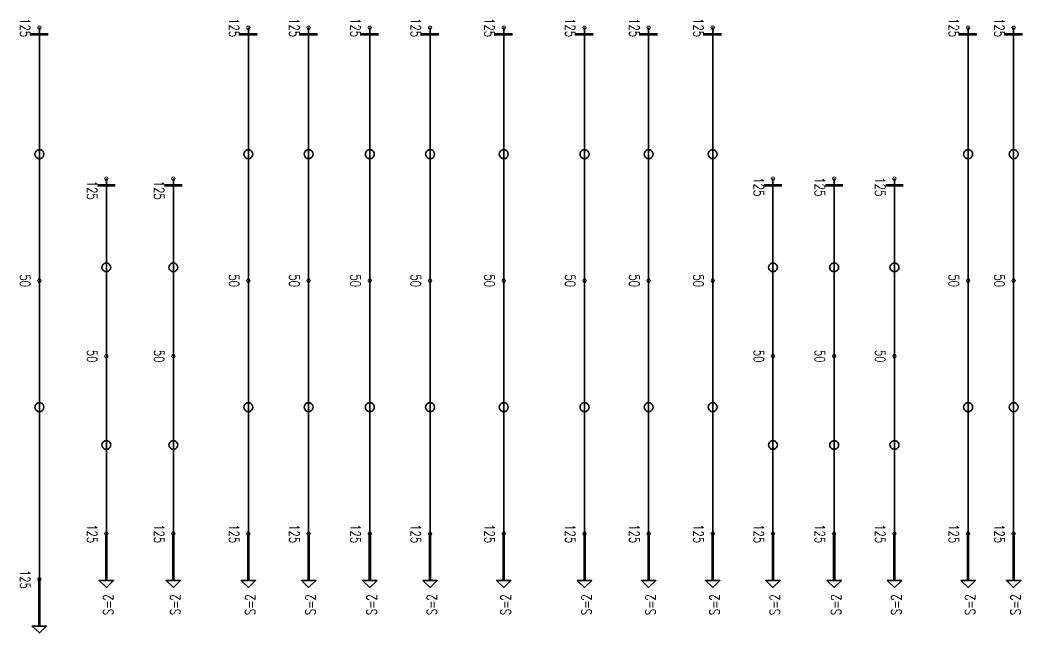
# Model space of a CAD drawing. Header units: millimetres. Extents: x 127300 to 589785, y -24728 to 44820.
# Drawn here: x 528768 to 551250, y 6050 to 19768 of the extents above; entities that cross this region are included whole.
import ezdxf

# ---------------------------------------------------------------- set-up
doc = ezdxf.new("R2010")
doc.units = ezdxf.units.MM
doc.layers.add('Current_plane_Column', color=7, linetype='Continuous', true_color=0x4b00ff)
doc.layers.add('NDC_S-ANNO', color=7, linetype='Continuous', lineweight=20)
doc.layers.add('NDC_S-TENDON', color=6, linetype='Continuous', lineweight=35)
doc.styles.add('NDC_ANNO', font='', dxfattribs={"width": 0.8})
doc.styles.get('NDC_ANNO').set_extended_font_data('Dotum')

# ---------------------------------------------------------------- blocks, each defined once
blk = doc.blocks.new('TDY')
at = {"layer": 'NDC_S-TENDON', "linetype": 'Continuous'}
for points, elevation in [([(20490, 10100, 20, 20, 0), (20470, 10134, 20, 20, 0), (20430, 10134, 20, 20, 0), (20410, 10100, 20, 20, 0), (20430, 10065, 20, 20, 0), (20470, 10065, 20, 20, 0)], 2875), ([(20490, 10100, 20, 20, 0), (20470, 10134, 20, 20, 0), (20430, 10134, 20, 20, 0), (20410, 10100, 20, 20, 0), (20430, 10065, 20, 20, 0), (20470, 10065, 20, 20, 0)], 2875), ([(25170, 10100, 20, 20, 0), (25150, 10134, 20, 20, 0), (25110, 10134, 20, 20, 0), (25090, 10100, 20, 20, 0), (25110, 10065, 20, 20, 0), (25150, 10065, 20, 20, 0)], 2875), ([(25170, 10100, 20, 20, 0), (25150, 10134, 20, 20, 0), (25110, 10134, 20, 20, 0), (25090, 10100, 20, 20, 0), (25110, 10065, 20, 20, 0), (25150, 10065, 20, 20, 0)], 2875), ([(26520, 10100, 20, 20, 0), (26500, 10134, 20, 20, 0), (26460, 10134, 20, 20, 0), (26440, 10100, 20, 20, 0), (26460, 10065, 20, 20, 0), (26500, 10065, 20, 20, 0)], 2875), ([(26520, 10100, 20, 20, 0), (26500, 10134, 20, 20, 0), (26460, 10134, 20, 20, 0), (26440, 10100, 20, 20, 0), (26460, 10065, 20, 20, 0), (26500, 10065, 20, 20, 0)], 2875), ([(27890, 10100, 20, 20, 0), (27870, 10134, 20, 20, 0), (27830, 10134, 20, 20, 0), (27810, 10100, 20, 20, 0), (27830, 10065, 20, 20, 0), (27870, 10065, 20, 20, 0)], 2875), ([(27890, 10100, 20, 20, 0), (27870, 10134, 20, 20, 0), (27830, 10134, 20, 20, 0), (27810, 10100, 20, 20, 0), (27830, 10065, 20, 20, 0), (27870, 10065, 20, 20, 0)], 2875), ([(29240, 10100, 20, 20, 0), (29220, 10134, 20, 20, 0), (29180, 10134, 20, 20, 0), (29160, 10100, 20, 20, 0), (29180, 10065, 20, 20, 0), (29220, 10065, 20, 20, 0)], 2875), ([(29240, 10100, 20, 20, 0), (29220, 10134, 20, 20, 0), (29180, 10134, 20, 20, 0), (29160, 10100, 20, 20, 0), (29180, 10065, 20, 20, 0), (29220, 10065, 20, 20, 0)], 2875), ([(30890, 10100, 20, 20, 0), (30870, 10134, 20, 20, 0), (30830, 10134, 20, 20, 0), (30810, 10100, 20, 20, 0), (30830, 10065, 20, 20, 0), (30870, 10065, 20, 20, 0)], 2875), ([(30890, 10100, 20, 20, 0), (30870, 10134, 20, 20, 0), (30830, 10134, 20, 20, 0), (30810, 10100, 20, 20, 0), (30830, 10065, 20, 20, 0), (30870, 10065, 20, 20, 0)], 2875), ([(32700, 10100, 20, 20, 0), (32680, 10134, 20, 20, 0), (32640, 10134, 20, 20, 0), (32620, 10100, 20, 20, 0), (32640, 10065, 20, 20, 0), (32680, 10065, 20, 20, 0)], 2875), ([(32700, 10100, 20, 20, 0), (32680, 10134, 20, 20, 0), (32640, 10134, 20, 20, 0), (32620, 10100, 20, 20, 0), (32640, 10065, 20, 20, 0), (32680, 10065, 20, 20, 0)], 2875), ([(34135, 10100, 20, 20, 0), (34115, 10134, 20, 20, 0), (34075, 10134, 20, 20, 0), (34055, 10100, 20, 20, 0), (34075, 10065, 20, 20, 0), (34115, 10065, 20, 20, 0)], 2875), ([(34135, 10100, 20, 20, 0), (34115, 10134, 20, 20, 0), (34075, 10134, 20, 20, 0), (34055, 10100, 20, 20, 0), (34075, 10065, 20, 20, 0), (34115, 10065, 20, 20, 0)], 2875), ([(35570, 10100, 20, 20, 0), (35550, 10134, 20, 20, 0), (35510, 10134, 20, 20, 0), (35490, 10100, 20, 20, 0), (35510, 10065, 20, 20, 0), (35550, 10065, 20, 20, 0)], 2875), ([(35570, 10100, 20, 20, 0), (35550, 10134, 20, 20, 0), (35510, 10134, 20, 20, 0), (35490, 10100, 20, 20, 0), (35510, 10065, 20, 20, 0), (35550, 10065, 20, 20, 0)], 2875), ([(41290, 10100, 20, 20, 0), (41270, 10134, 20, 20, 0), (41230, 10134, 20, 20, 0), (41210, 10100, 20, 20, 0), (41230, 10065, 20, 20, 0), (41270, 10065, 20, 20, 0)], 2875), ([(41290, 10100, 20, 20, 0), (41270, 10134, 20, 20, 0), (41230, 10134, 20, 20, 0), (41210, 10100, 20, 20, 0), (41230, 10065, 20, 20, 0), (41270, 10065, 20, 20, 0)], 2875), ([(42310, 10100, 20, 20, 0), (42290, 10134, 20, 20, 0), (42250, 10134, 20, 20, 0), (42230, 10100, 20, 20, 0), (42250, 10065, 20, 20, 0), (42290, 10065, 20, 20, 0)], 2875), ([(42310, 10100, 20, 20, 0), (42290, 10134, 20, 20, 0), (42250, 10134, 20, 20, 0), (42230, 10100, 20, 20, 0), (42250, 10065, 20, 20, 0), (42290, 10065, 20, 20, 0)], 2875), ([(21990, 6720, 20, 20, 0), (21970, 6755, 20, 20, 0), (21930, 6755, 20, 20, 0), (21910, 6720, 20, 20, 0), (21930, 6685, 20, 20, 0), (21970, 6685, 20, 20, 0)], 2875), ([(21990, 6720, 20, 20, 0), (21970, 6755, 20, 20, 0), (21930, 6755, 20, 20, 0), (21910, 6720, 20, 20, 0), (21930, 6685, 20, 20, 0), (21970, 6685, 20, 20, 0)], 2875), ([(23490, 6720, 20, 20, 0), (23470, 6755, 20, 20, 0), (23430, 6755, 20, 20, 0), (23410, 6720, 20, 20, 0), (23430, 6685, 20, 20, 0), (23470, 6685, 20, 20, 0)], 2875), ([(23490, 6720, 20, 20, 0), (23470, 6755, 20, 20, 0), (23430, 6755, 20, 20, 0), (23410, 6720, 20, 20, 0), (23430, 6685, 20, 20, 0), (23470, 6685, 20, 20, 0)], 2875), ([(36920, 6720, 20, 20, 0), (36900, 6755, 20, 20, 0), (36860, 6755, 20, 20, 0), (36840, 6720, 20, 20, 0), (36860, 6685, 20, 20, 0), (36900, 6685, 20, 20, 0)], 2875), ([(36920, 6720, 20, 20, 0), (36900, 6755, 20, 20, 0), (36860, 6755, 20, 20, 0), (36840, 6720, 20, 20, 0), (36860, 6685, 20, 20, 0), (36900, 6685, 20, 20, 0)], 2875), ([(38290, 6720, 20, 20, 0), (38270, 6755, 20, 20, 0), (38230, 6755, 20, 20, 0), (38210, 6720, 20, 20, 0), (38230, 6685, 20, 20, 0), (38270, 6685, 20, 20, 0)], 2875), ([(38290, 6720, 20, 20, 0), (38270, 6755, 20, 20, 0), (38230, 6755, 20, 20, 0), (38210, 6720, 20, 20, 0), (38230, 6685, 20, 20, 0), (38270, 6685, 20, 20, 0)], 2875), ([(39640, 6720, 20, 20, 0), (39620, 6755, 20, 20, 0), (39580, 6755, 20, 20, 0), (39560, 6720, 20, 20, 0), (39580, 6685, 20, 20, 0), (39620, 6685, 20, 20, 0)], 2875), ([(39640, 6720, 20, 20, 0), (39620, 6755, 20, 20, 0), (39580, 6755, 20, 20, 0), (39560, 6720, 20, 20, 0), (39580, 6685, 20, 20, 0), (39620, 6685, 20, 20, 0)], 2875), ([(20490, 4435, 20, 20, 0), (20470, 4469, 20, 20, 0), (20430, 4469, 20, 20, 0), (20410, 4435, 20, 20, 0), (20430, 4400, 20, 20, 0), (20470, 4400, 20, 20, 0)], 2800), ([(20490, 4435, 20, 20, 0), (20470, 4469, 20, 20, 0), (20430, 4469, 20, 20, 0), (20410, 4435, 20, 20, 0), (20430, 4400, 20, 20, 0), (20470, 4400, 20, 20, 0)], 2800), ([(25170, 4435, 20, 20, 0), (25150, 4469, 20, 20, 0), (25110, 4469, 20, 20, 0), (25090, 4435, 20, 20, 0), (25110, 4400, 20, 20, 0), (25150, 4400, 20, 20, 0)], 2800), ([(25170, 4435, 20, 20, 0), (25150, 4469, 20, 20, 0), (25110, 4469, 20, 20, 0), (25090, 4435, 20, 20, 0), (25110, 4400, 20, 20, 0), (25150, 4400, 20, 20, 0)], 2800), ([(26520, 4435, 20, 20, 0), (26500, 4469, 20, 20, 0), (26460, 4469, 20, 20, 0), (26440, 4435, 20, 20, 0), (26460, 4400, 20, 20, 0), (26500, 4400, 20, 20, 0)], 2800), ([(26520, 4435, 20, 20, 0), (26500, 4469, 20, 20, 0), (26460, 4469, 20, 20, 0), (26440, 4435, 20, 20, 0), (26460, 4400, 20, 20, 0), (26500, 4400, 20, 20, 0)], 2800), ([(27890, 4435, 20, 20, 0), (27870, 4469, 20, 20, 0), (27830, 4469, 20, 20, 0), (27810, 4435, 20, 20, 0), (27830, 4400, 20, 20, 0), (27870, 4400, 20, 20, 0)], 2800), ([(27890, 4435, 20, 20, 0), (27870, 4469, 20, 20, 0), (27830, 4469, 20, 20, 0), (27810, 4435, 20, 20, 0), (27830, 4400, 20, 20, 0), (27870, 4400, 20, 20, 0)], 2800), ([(29240, 4435, 20, 20, 0), (29220, 4469, 20, 20, 0), (29180, 4469, 20, 20, 0), (29160, 4435, 20, 20, 0), (29180, 4400, 20, 20, 0), (29220, 4400, 20, 20, 0)], 2800), ([(29240, 4435, 20, 20, 0), (29220, 4469, 20, 20, 0), (29180, 4469, 20, 20, 0), (29160, 4435, 20, 20, 0), (29180, 4400, 20, 20, 0), (29220, 4400, 20, 20, 0)], 2800), ([(30890, 4435, 20, 20, 0), (30870, 4469, 20, 20, 0), (30830, 4469, 20, 20, 0), (30810, 4435, 20, 20, 0), (30830, 4400, 20, 20, 0), (30870, 4400, 20, 20, 0)], 2800), ([(30890, 4435, 20, 20, 0), (30870, 4469, 20, 20, 0), (30830, 4469, 20, 20, 0), (30810, 4435, 20, 20, 0), (30830, 4400, 20, 20, 0), (30870, 4400, 20, 20, 0)], 2800), ([(32700, 4435, 20, 20, 0), (32680, 4469, 20, 20, 0), (32640, 4469, 20, 20, 0), (32620, 4435, 20, 20, 0), (32640, 4400, 20, 20, 0), (32680, 4400, 20, 20, 0)], 2800), ([(32700, 4435, 20, 20, 0), (32680, 4469, 20, 20, 0), (32640, 4469, 20, 20, 0), (32620, 4435, 20, 20, 0), (32640, 4400, 20, 20, 0), (32680, 4400, 20, 20, 0)], 2800), ([(34135, 4435, 20, 20, 0), (34115, 4469, 20, 20, 0), (34075, 4469, 20, 20, 0), (34055, 4435, 20, 20, 0), (34075, 4400, 20, 20, 0), (34115, 4400, 20, 20, 0)], 2800), ([(34135, 4435, 20, 20, 0), (34115, 4469, 20, 20, 0), (34075, 4469, 20, 20, 0), (34055, 4435, 20, 20, 0), (34075, 4400, 20, 20, 0), (34115, 4400, 20, 20, 0)], 2800), ([(35570, 4435, 20, 20, 0), (35550, 4469, 20, 20, 0), (35510, 4469, 20, 20, 0), (35490, 4435, 20, 20, 0), (35510, 4400, 20, 20, 0), (35550, 4400, 20, 20, 0)], 2800), ([(35570, 4435, 20, 20, 0), (35550, 4469, 20, 20, 0), (35510, 4469, 20, 20, 0), (35490, 4435, 20, 20, 0), (35510, 4400, 20, 20, 0), (35550, 4400, 20, 20, 0)], 2800), ([(41290, 4435, 20, 20, 0), (41270, 4469, 20, 20, 0), (41230, 4469, 20, 20, 0), (41210, 4435, 20, 20, 0), (41230, 4400, 20, 20, 0), (41270, 4400, 20, 20, 0)], 2800), ([(41290, 4435, 20, 20, 0), (41270, 4469, 20, 20, 0), (41230, 4469, 20, 20, 0), (41210, 4435, 20, 20, 0), (41230, 4400, 20, 20, 0), (41270, 4400, 20, 20, 0)], 2800), ([(42310, 4435, 20, 20, 0), (42290, 4469, 20, 20, 0), (42250, 4469, 20, 20, 0), (42230, 4435, 20, 20, 0), (42250, 4400, 20, 20, 0), (42290, 4400, 20, 20, 0)], 2800), ([(42310, 4435, 20, 20, 0), (42290, 4469, 20, 20, 0), (42250, 4469, 20, 20, 0), (42230, 4435, 20, 20, 0), (42250, 4400, 20, 20, 0), (42290, 4400, 20, 20, 0)], 2800), ([(21990, 2745, 20, 20, 0), (21970, 2780, 20, 20, 0), (21930, 2780, 20, 20, 0), (21910, 2745, 20, 20, 0), (21930, 2710, 20, 20, 0), (21970, 2710, 20, 20, 0)], 2800), ([(21990, 2745, 20, 20, 0), (21970, 2780, 20, 20, 0), (21930, 2780, 20, 20, 0), (21910, 2745, 20, 20, 0), (21930, 2710, 20, 20, 0), (21970, 2710, 20, 20, 0)], 2800), ([(23490, 2745, 20, 20, 0), (23470, 2780, 20, 20, 0), (23430, 2780, 20, 20, 0), (23410, 2745, 20, 20, 0), (23430, 2710, 20, 20, 0), (23470, 2710, 20, 20, 0)], 2800), ([(23490, 2745, 20, 20, 0), (23470, 2780, 20, 20, 0), (23430, 2780, 20, 20, 0), (23410, 2745, 20, 20, 0), (23430, 2710, 20, 20, 0), (23470, 2710, 20, 20, 0)], 2800), ([(36920, 2745, 20, 20, 0), (36900, 2780, 20, 20, 0), (36860, 2780, 20, 20, 0), (36840, 2745, 20, 20, 0), (36860, 2710, 20, 20, 0), (36900, 2710, 20, 20, 0)], 2800), ([(36920, 2745, 20, 20, 0), (36900, 2780, 20, 20, 0), (36860, 2780, 20, 20, 0), (36840, 2745, 20, 20, 0), (36860, 2710, 20, 20, 0), (36900, 2710, 20, 20, 0)], 2800), ([(38290, 2745, 20, 20, 0), (38270, 2780, 20, 20, 0), (38230, 2780, 20, 20, 0), (38210, 2745, 20, 20, 0), (38230, 2710, 20, 20, 0), (38270, 2710, 20, 20, 0)], 2800), ([(38290, 2745, 20, 20, 0), (38270, 2780, 20, 20, 0), (38230, 2780, 20, 20, 0), (38210, 2745, 20, 20, 0), (38230, 2710, 20, 20, 0), (38270, 2710, 20, 20, 0)], 2800), ([(39640, 2745, 20, 20, 0), (39620, 2780, 20, 20, 0), (39580, 2780, 20, 20, 0), (39560, 2745, 20, 20, 0), (39580, 2710, 20, 20, 0), (39620, 2710, 20, 20, 0)], 2800), ([(39640, 2745, 20, 20, 0), (39620, 2780, 20, 20, 0), (39580, 2780, 20, 20, 0), (39560, 2745, 20, 20, 0), (39580, 2710, 20, 20, 0), (39620, 2710, 20, 20, 0)], 2800), ([(21990, -1230, 20, 20, 0), (21970, -1195, 20, 20, 0), (21930, -1195, 20, 20, 0), (21910, -1230, 20, 20, 0), (21930, -1265, 20, 20, 0), (21970, -1265, 20, 20, 0)], 2875), ([(21990, -1230, 20, 20, 0), (21970, -1195, 20, 20, 0), (21930, -1195, 20, 20, 0), (21910, -1230, 20, 20, 0), (21930, -1265, 20, 20, 0), (21970, -1265, 20, 20, 0)], 2875), ([(23490, -1230, 20, 20, 0), (23470, -1195, 20, 20, 0), (23430, -1195, 20, 20, 0), (23410, -1230, 20, 20, 0), (23430, -1265, 20, 20, 0), (23470, -1265, 20, 20, 0)], 2875), ([(23490, -1230, 20, 20, 0), (23470, -1195, 20, 20, 0), (23430, -1195, 20, 20, 0), (23410, -1230, 20, 20, 0), (23430, -1265, 20, 20, 0), (23470, -1265, 20, 20, 0)], 2875), ([(25170, -1230, 20, 20, 0), (25150, -1196, 20, 20, 0), (25110, -1196, 20, 20, 0), (25090, -1230, 20, 20, 0), (25110, -1265, 20, 20, 0), (25150, -1265, 20, 20, 0)], 2875), ([(25170, -1230, 20, 20, 0), (25150, -1196, 20, 20, 0), (25110, -1196, 20, 20, 0), (25090, -1230, 20, 20, 0), (25110, -1265, 20, 20, 0), (25150, -1265, 20, 20, 0)], 2875), ([(26520, -1230, 20, 20, 0), (26500, -1196, 20, 20, 0), (26460, -1196, 20, 20, 0), (26440, -1230, 20, 20, 0), (26460, -1265, 20, 20, 0), (26500, -1265, 20, 20, 0)], 2875), ([(26520, -1230, 20, 20, 0), (26500, -1196, 20, 20, 0), (26460, -1196, 20, 20, 0), (26440, -1230, 20, 20, 0), (26460, -1265, 20, 20, 0), (26500, -1265, 20, 20, 0)], 2875), ([(27890, -1230, 20, 20, 0), (27870, -1196, 20, 20, 0), (27830, -1196, 20, 20, 0), (27810, -1230, 20, 20, 0), (27830, -1265, 20, 20, 0), (27870, -1265, 20, 20, 0)], 2875), ([(27890, -1230, 20, 20, 0), (27870, -1196, 20, 20, 0), (27830, -1196, 20, 20, 0), (27810, -1230, 20, 20, 0), (27830, -1265, 20, 20, 0), (27870, -1265, 20, 20, 0)], 2875), ([(29240, -1230, 20, 20, 0), (29220, -1196, 20, 20, 0), (29180, -1196, 20, 20, 0), (29160, -1230, 20, 20, 0), (29180, -1265, 20, 20, 0), (29220, -1265, 20, 20, 0)], 2875), ([(29240, -1230, 20, 20, 0), (29220, -1196, 20, 20, 0), (29180, -1196, 20, 20, 0), (29160, -1230, 20, 20, 0), (29180, -1265, 20, 20, 0), (29220, -1265, 20, 20, 0)], 2875), ([(30890, -1230, 20, 20, 0), (30870, -1196, 20, 20, 0), (30830, -1196, 20, 20, 0), (30810, -1230, 20, 20, 0), (30830, -1265, 20, 20, 0), (30870, -1265, 20, 20, 0)], 2875), ([(30890, -1230, 20, 20, 0), (30870, -1196, 20, 20, 0), (30830, -1196, 20, 20, 0), (30810, -1230, 20, 20, 0), (30830, -1265, 20, 20, 0), (30870, -1265, 20, 20, 0)], 2875), ([(32700, -1230, 20, 20, 0), (32680, -1196, 20, 20, 0), (32640, -1196, 20, 20, 0), (32620, -1230, 20, 20, 0), (32640, -1265, 20, 20, 0), (32680, -1265, 20, 20, 0)], 2875), ([(32700, -1230, 20, 20, 0), (32680, -1196, 20, 20, 0), (32640, -1196, 20, 20, 0), (32620, -1230, 20, 20, 0), (32640, -1265, 20, 20, 0), (32680, -1265, 20, 20, 0)], 2875), ([(34135, -1230, 20, 20, 0), (34115, -1196, 20, 20, 0), (34075, -1196, 20, 20, 0), (34055, -1230, 20, 20, 0), (34075, -1265, 20, 20, 0), (34115, -1265, 20, 20, 0)], 2875), ([(34135, -1230, 20, 20, 0), (34115, -1196, 20, 20, 0), (34075, -1196, 20, 20, 0), (34055, -1230, 20, 20, 0), (34075, -1265, 20, 20, 0), (34115, -1265, 20, 20, 0)], 2875), ([(35570, -1230, 20, 20, 0), (35550, -1196, 20, 20, 0), (35510, -1196, 20, 20, 0), (35490, -1230, 20, 20, 0), (35510, -1265, 20, 20, 0), (35550, -1265, 20, 20, 0)], 2875), ([(35570, -1230, 20, 20, 0), (35550, -1196, 20, 20, 0), (35510, -1196, 20, 20, 0), (35490, -1230, 20, 20, 0), (35510, -1265, 20, 20, 0), (35550, -1265, 20, 20, 0)], 2875), ([(36920, -1230, 20, 20, 0), (36900, -1195, 20, 20, 0), (36860, -1195, 20, 20, 0), (36840, -1230, 20, 20, 0), (36860, -1265, 20, 20, 0), (36900, -1265, 20, 20, 0)], 2875), ([(36920, -1230, 20, 20, 0), (36900, -1195, 20, 20, 0), (36860, -1195, 20, 20, 0), (36840, -1230, 20, 20, 0), (36860, -1265, 20, 20, 0), (36900, -1265, 20, 20, 0)], 2875), ([(38290, -1230, 20, 20, 0), (38270, -1195, 20, 20, 0), (38230, -1195, 20, 20, 0), (38210, -1230, 20, 20, 0), (38230, -1265, 20, 20, 0), (38270, -1265, 20, 20, 0)], 2875), ([(38290, -1230, 20, 20, 0), (38270, -1195, 20, 20, 0), (38230, -1195, 20, 20, 0), (38210, -1230, 20, 20, 0), (38230, -1265, 20, 20, 0), (38270, -1265, 20, 20, 0)], 2875), ([(39640, -1230, 20, 20, 0), (39620, -1195, 20, 20, 0), (39580, -1195, 20, 20, 0), (39560, -1230, 20, 20, 0), (39580, -1265, 20, 20, 0), (39620, -1265, 20, 20, 0)], 2875), ([(39640, -1230, 20, 20, 0), (39620, -1195, 20, 20, 0), (39580, -1195, 20, 20, 0), (39560, -1230, 20, 20, 0), (39580, -1265, 20, 20, 0), (39620, -1265, 20, 20, 0)], 2875), ([(41290, -1230, 20, 20, 0), (41270, -1196, 20, 20, 0), (41230, -1196, 20, 20, 0), (41210, -1230, 20, 20, 0), (41230, -1265, 20, 20, 0), (41270, -1265, 20, 20, 0)], 2875), ([(41290, -1230, 20, 20, 0), (41270, -1196, 20, 20, 0), (41230, -1196, 20, 20, 0), (41210, -1230, 20, 20, 0), (41230, -1265, 20, 20, 0), (41270, -1265, 20, 20, 0)], 2875), ([(42310, -1230, 20, 20, 0), (42290, -1196, 20, 20, 0), (42250, -1196, 20, 20, 0), (42230, -1230, 20, 20, 0), (42250, -1265, 20, 20, 0), (42290, -1265, 20, 20, 0)], 2875), ([(42310, -1230, 20, 20, 0), (42290, -1196, 20, 20, 0), (42250, -1196, 20, 20, 0), (42230, -1230, 20, 20, 0), (42250, -1265, 20, 20, 0), (42290, -1265, 20, 20, 0)], 2875), ([(20490, -2250, 20, 20, 0), (20470, -2215, 20, 20, 0), (20430, -2215, 20, 20, 0), (20410, -2250, 20, 20, 0), (20430, -2285, 20, 20, 0), (20470, -2285, 20, 20, 0)], 2875), ([(20490, -2250, 20, 20, 0), (20470, -2215, 20, 20, 0), (20430, -2215, 20, 20, 0), (20410, -2250, 20, 20, 0), (20430, -2285, 20, 20, 0), (20470, -2285, 20, 20, 0)], 2875)]:
    blk.add_lwpolyline(points, format="xyseb", close=True, dxfattribs=dict(at, elevation=elevation))
at = {"layer": 'NDC_S-TENDON', "linetype": 'Continuous', "elevation": 2875}
for points in [[(20650, 9950, 60, 60, 0), (20250, 9950, 60, 60, 0)], [(25330, 9950, 60, 60, 0), (24930, 9950, 60, 60, 0)], [(26680, 9950, 60, 60, 0), (26280, 9950, 60, 60, 0)], [(28050, 9950, 60, 60, 0), (27650, 9950, 60, 60, 0)], [(29400, 9950, 60, 60, 0), (29000, 9950, 60, 60, 0)], [(31050, 9950, 60, 60, 0), (30650, 9950, 60, 60, 0)], [(32860, 9950, 60, 60, 0), (32460, 9950, 60, 60, 0)], [(34295, 9950, 60, 60, 0), (33895, 9950, 60, 60, 0)], [(35730, 9950, 60, 60, 0), (35330, 9950, 60, 60, 0)], [(41450, 9950, 60, 60, 0), (41050, 9950, 60, 60, 0)], [(42470, 9950, 60, 60, 0), (42070, 9950, 60, 60, 0)], [(22150, 6570, 60, 60, 0), (21750, 6570, 60, 60, 0)], [(23650, 6570, 60, 60, 0), (23250, 6570, 60, 60, 0)], [(37080, 6570, 60, 60, 0), (36680, 6570, 60, 60, 0)], [(38450, 6570, 60, 60, 0), (38050, 6570, 60, 60, 0)], [(39800, 6570, 60, 60, 0), (39400, 6570, 60, 60, 0)]]:
    blk.add_lwpolyline(points, format="xyseb", dxfattribs=at)
at = {"layer": 'NDC_S-TENDON', "linetype": 'Continuous'}
for points, elevation in [([(20450, 7167), (20481, 7172), (20509, 7186), (20531, 7208), (20545, 7236), (20550, 7267), (20545, 7298), (20531, 7326), (20509, 7348), (20481, 7362), (20450, 7367), (20419, 7362), (20391, 7348), (20369, 7326), (20355, 7298), (20350, 7267), (20355, 7236), (20369, 7208), (20391, 7186), (20419, 7172), (20450, 7167)], 2832), ([(25130, 7167), (25160, 7172), (25188, 7186), (25210, 7208), (25225, 7236), (25230, 7267), (25225, 7298), (25210, 7326), (25188, 7348), (25160, 7362), (25130, 7367), (25099, 7362), (25071, 7348), (25049, 7326), (25034, 7298), (25030, 7267), (25034, 7236), (25049, 7208), (25071, 7186), (25099, 7172), (25130, 7167)], 2832), ([(26480, 7167), (26510, 7172), (26538, 7186), (26560, 7208), (26575, 7236), (26580, 7267), (26575, 7298), (26560, 7326), (26538, 7348), (26510, 7362), (26480, 7367), (26449, 7362), (26421, 7348), (26399, 7326), (26384, 7298), (26380, 7267), (26384, 7236), (26399, 7208), (26421, 7186), (26449, 7172), (26480, 7167)], 2832), ([(27850, 7167), (27881, 7172), (27909, 7186), (27931, 7208), (27945, 7236), (27950, 7267), (27945, 7298), (27931, 7326), (27909, 7348), (27881, 7362), (27850, 7367), (27819, 7362), (27791, 7348), (27769, 7326), (27755, 7298), (27750, 7267), (27755, 7236), (27769, 7208), (27791, 7186), (27819, 7172), (27850, 7167)], 2832), ([(29200, 7167), (29231, 7172), (29259, 7186), (29281, 7208), (29295, 7236), (29300, 7267), (29295, 7298), (29281, 7326), (29259, 7348), (29231, 7362), (29200, 7367), (29169, 7362), (29141, 7348), (29119, 7326), (29105, 7298), (29100, 7267), (29105, 7236), (29119, 7208), (29141, 7186), (29169, 7172), (29200, 7167)], 2832), ([(30850, 7167), (30881, 7172), (30909, 7186), (30931, 7208), (30945, 7236), (30950, 7267), (30945, 7298), (30931, 7326), (30909, 7348), (30881, 7362), (30850, 7367), (30819, 7362), (30791, 7348), (30769, 7326), (30755, 7298), (30750, 7267), (30755, 7236), (30769, 7208), (30791, 7186), (30819, 7172), (30850, 7167)], 2832), ([(32660, 7167), (32691, 7172), (32719, 7186), (32741, 7208), (32755, 7236), (32760, 7267), (32755, 7298), (32741, 7326), (32719, 7348), (32691, 7362), (32660, 7367), (32629, 7362), (32601, 7348), (32579, 7326), (32565, 7298), (32560, 7267), (32565, 7236), (32579, 7208), (32601, 7186), (32629, 7172), (32660, 7167)], 2832), ([(34095, 7167), (34126, 7172), (34154, 7186), (34176, 7208), (34190, 7236), (34195, 7267), (34190, 7298), (34176, 7326), (34154, 7348), (34126, 7362), (34095, 7367), (34064, 7362), (34036, 7348), (34014, 7326), (34000, 7298), (33995, 7267), (34000, 7236), (34014, 7208), (34036, 7186), (34064, 7172), (34095, 7167)], 2832), ([(35530, 7167), (35560, 7172), (35588, 7186), (35610, 7208), (35625, 7236), (35630, 7267), (35625, 7298), (35610, 7326), (35588, 7348), (35560, 7362), (35530, 7367), (35499, 7362), (35471, 7348), (35449, 7326), (35434, 7298), (35430, 7267), (35434, 7236), (35449, 7208), (35471, 7186), (35499, 7172), (35530, 7167)], 2832), ([(41250, 7167), (41281, 7172), (41309, 7186), (41331, 7208), (41345, 7236), (41350, 7267), (41345, 7298), (41331, 7326), (41309, 7348), (41281, 7362), (41250, 7367), (41219, 7362), (41191, 7348), (41169, 7326), (41155, 7298), (41150, 7267), (41155, 7236), (41169, 7208), (41191, 7186), (41219, 7172), (41250, 7167)], 2832), ([(42270, 7167), (42301, 7172), (42329, 7186), (42351, 7208), (42365, 7236), (42370, 7267), (42365, 7298), (42351, 7326), (42329, 7348), (42301, 7362), (42270, 7367), (42239, 7362), (42211, 7348), (42189, 7326), (42175, 7298), (42170, 7267), (42175, 7236), (42189, 7208), (42211, 7186), (42239, 7172), (42270, 7167)], 2832), ([(21950, 4632), (21981, 4637), (22009, 4652), (22031, 4674), (22045, 4702), (22050, 4732), (22045, 4763), (22031, 4791), (22009, 4813), (21981, 4828), (21950, 4832), (21919, 4828), (21891, 4813), (21869, 4791), (21855, 4763), (21850, 4732), (21855, 4702), (21869, 4674), (21891, 4652), (21919, 4637), (21950, 4632)], 2832), ([(23450, 4632), (23481, 4637), (23509, 4652), (23531, 4674), (23545, 4702), (23550, 4732), (23545, 4763), (23531, 4791), (23509, 4813), (23481, 4828), (23450, 4832), (23419, 4828), (23391, 4813), (23369, 4791), (23355, 4763), (23350, 4732), (23355, 4702), (23369, 4674), (23391, 4652), (23419, 4637), (23450, 4632)], 2832), ([(36880, 4632), (36910, 4637), (36938, 4652), (36960, 4674), (36975, 4702), (36980, 4732), (36975, 4763), (36960, 4791), (36938, 4813), (36910, 4828), (36880, 4832), (36849, 4828), (36821, 4813), (36799, 4791), (36784, 4763), (36780, 4732), (36784, 4702), (36799, 4674), (36821, 4652), (36849, 4637), (36880, 4632)], 2832), ([(38250, 4632), (38281, 4637), (38309, 4652), (38331, 4674), (38345, 4702), (38350, 4732), (38345, 4763), (38331, 4791), (38309, 4813), (38281, 4828), (38250, 4832), (38219, 4828), (38191, 4813), (38169, 4791), (38155, 4763), (38150, 4732), (38155, 4702), (38169, 4674), (38191, 4652), (38219, 4637), (38250, 4632)], 2832), ([(39600, 4632), (39631, 4637), (39659, 4652), (39681, 4674), (39695, 4702), (39700, 4732), (39695, 4763), (39681, 4791), (39659, 4813), (39631, 4828), (39600, 4832), (39569, 4828), (39541, 4813), (39519, 4791), (39505, 4763), (39500, 4732), (39505, 4702), (39519, 4674), (39541, 4652), (39569, 4637), (39600, 4632)], 2832), ([(20450, 1502), (20481, 1507), (20509, 1521), (20531, 1543), (20545, 1571), (20550, 1602), (20545, 1633), (20531, 1661), (20509, 1683), (20481, 1697), (20450, 1702), (20419, 1697), (20391, 1683), (20369, 1661), (20355, 1633), (20350, 1602), (20355, 1571), (20369, 1543), (20391, 1521), (20419, 1507), (20450, 1502)], 2832), ([(25130, 1502), (25160, 1507), (25188, 1521), (25210, 1543), (25225, 1571), (25230, 1602), (25225, 1633), (25210, 1661), (25188, 1683), (25160, 1697), (25130, 1702), (25099, 1697), (25071, 1683), (25049, 1661), (25034, 1633), (25030, 1602), (25034, 1571), (25049, 1543), (25071, 1521), (25099, 1507), (25130, 1502)], 2832), ([(26480, 1502), (26510, 1507), (26538, 1521), (26560, 1543), (26575, 1571), (26580, 1602), (26575, 1633), (26560, 1661), (26538, 1683), (26510, 1697), (26480, 1702), (26449, 1697), (26421, 1683), (26399, 1661), (26384, 1633), (26380, 1602), (26384, 1571), (26399, 1543), (26421, 1521), (26449, 1507), (26480, 1502)], 2832), ([(27850, 1502), (27881, 1507), (27909, 1521), (27931, 1543), (27945, 1571), (27950, 1602), (27945, 1633), (27931, 1661), (27909, 1683), (27881, 1697), (27850, 1702), (27819, 1697), (27791, 1683), (27769, 1661), (27755, 1633), (27750, 1602), (27755, 1571), (27769, 1543), (27791, 1521), (27819, 1507), (27850, 1502)], 2832), ([(29200, 1502), (29231, 1507), (29259, 1521), (29281, 1543), (29295, 1571), (29300, 1602), (29295, 1633), (29281, 1661), (29259, 1683), (29231, 1697), (29200, 1702), (29169, 1697), (29141, 1683), (29119, 1661), (29105, 1633), (29100, 1602), (29105, 1571), (29119, 1543), (29141, 1521), (29169, 1507), (29200, 1502)], 2832), ([(30850, 1502), (30881, 1507), (30909, 1521), (30931, 1543), (30945, 1571), (30950, 1602), (30945, 1633), (30931, 1661), (30909, 1683), (30881, 1697), (30850, 1702), (30819, 1697), (30791, 1683), (30769, 1661), (30755, 1633), (30750, 1602), (30755, 1571), (30769, 1543), (30791, 1521), (30819, 1507), (30850, 1502)], 2832), ([(32660, 1502), (32691, 1507), (32719, 1521), (32741, 1543), (32755, 1571), (32760, 1602), (32755, 1633), (32741, 1661), (32719, 1683), (32691, 1697), (32660, 1702), (32629, 1697), (32601, 1683), (32579, 1661), (32565, 1633), (32560, 1602), (32565, 1571), (32579, 1543), (32601, 1521), (32629, 1507), (32660, 1502)], 2832), ([(34095, 1502), (34126, 1507), (34154, 1521), (34176, 1543), (34190, 1571), (34195, 1602), (34190, 1633), (34176, 1661), (34154, 1683), (34126, 1697), (34095, 1702), (34064, 1697), (34036, 1683), (34014, 1661), (34000, 1633), (33995, 1602), (34000, 1571), (34014, 1543), (34036, 1521), (34064, 1507), (34095, 1502)], 2832), ([(35530, 1502), (35560, 1507), (35588, 1521), (35610, 1543), (35625, 1571), (35630, 1602), (35625, 1633), (35610, 1661), (35588, 1683), (35560, 1697), (35530, 1702), (35499, 1697), (35471, 1683), (35449, 1661), (35434, 1633), (35430, 1602), (35434, 1571), (35449, 1543), (35471, 1521), (35499, 1507), (35530, 1502)], 2832), ([(41250, 1502), (41281, 1507), (41309, 1521), (41331, 1543), (41345, 1571), (41350, 1602), (41345, 1633), (41331, 1661), (41309, 1683), (41281, 1697), (41250, 1702), (41219, 1697), (41191, 1683), (41169, 1661), (41155, 1633), (41150, 1602), (41155, 1571), (41169, 1543), (41191, 1521), (41219, 1507), (41250, 1502)], 2832), ([(42270, 1502), (42301, 1507), (42329, 1521), (42351, 1543), (42365, 1571), (42370, 1602), (42365, 1633), (42351, 1661), (42329, 1683), (42301, 1697), (42270, 1702), (42239, 1697), (42211, 1683), (42189, 1661), (42175, 1633), (42170, 1602), (42175, 1571), (42189, 1543), (42211, 1521), (42239, 1507), (42270, 1502)], 2832), ([(21950, 657), (21981, 662), (22009, 677), (22031, 699), (22045, 727), (22050, 757), (22045, 788), (22031, 816), (22009, 838), (21981, 853), (21950, 857), (21919, 853), (21891, 838), (21869, 816), (21855, 788), (21850, 757), (21855, 727), (21869, 699), (21891, 677), (21919, 662), (21950, 657)], 2832), ([(23450, 657), (23481, 662), (23509, 677), (23531, 699), (23545, 727), (23550, 757), (23545, 788), (23531, 816), (23509, 838), (23481, 853), (23450, 857), (23419, 853), (23391, 838), (23369, 816), (23355, 788), (23350, 757), (23355, 727), (23369, 699), (23391, 677), (23419, 662), (23450, 657)], 2832), ([(36880, 657), (36910, 662), (36938, 677), (36960, 699), (36975, 727), (36980, 757), (36975, 788), (36960, 816), (36938, 838), (36910, 853), (36880, 857), (36849, 853), (36821, 838), (36799, 816), (36784, 788), (36780, 757), (36784, 727), (36799, 699), (36821, 677), (36849, 662), (36880, 657)], 2832), ([(38250, 657), (38281, 662), (38309, 677), (38331, 699), (38345, 727), (38350, 757), (38345, 788), (38331, 816), (38309, 838), (38281, 853), (38250, 857), (38219, 853), (38191, 838), (38169, 816), (38155, 788), (38150, 757), (38155, 727), (38169, 699), (38191, 677), (38219, 662), (38250, 657)], 2832), ([(39600, 657), (39631, 662), (39659, 677), (39681, 699), (39695, 727), (39700, 757), (39695, 788), (39681, 816), (39659, 838), (39631, 853), (39600, 857), (39569, 853), (39541, 838), (39519, 816), (39505, 788), (39500, 757), (39505, 727), (39519, 699), (39541, 677), (39569, 662), (39600, 657)], 2832), ([(21938, -1230), (21938, -2280), (21788, -2280), (21950, -2430), (22112, -2280), (21962, -2280), (21962, -1230)], 2875), ([(23438, -1230), (23438, -2280), (23288, -2280), (23450, -2430), (23612, -2280), (23462, -2280), (23462, -1230)], 2875), ([(25118, -1230), (25118, -2280), (24968, -2280), (25130, -2430), (25292, -2280), (25142, -2280), (25142, -1230)], 2875), ([(26468, -1230), (26468, -2280), (26318, -2280), (26480, -2430), (26642, -2280), (26492, -2280), (26492, -1230)], 2875), ([(27838, -1230), (27838, -2280), (27688, -2280), (27850, -2430), (28012, -2280), (27862, -2280), (27862, -1230)], 2875), ([(29188, -1230), (29188, -2280), (29038, -2280), (29200, -2430), (29362, -2280), (29212, -2280), (29212, -1230)], 2875), ([(30838, -1230), (30838, -2280), (30688, -2280), (30850, -2430), (31012, -2280), (30862, -2280), (30862, -1230)], 2875), ([(32648, -1230), (32648, -2280), (32498, -2280), (32660, -2430), (32822, -2280), (32672, -2280), (32672, -1230)], 2875), ([(34083, -1230), (34083, -2280), (33933, -2280), (34095, -2430), (34257, -2280), (34107, -2280), (34107, -1230)], 2875), ([(35518, -1230), (35518, -2280), (35368, -2280), (35530, -2430), (35692, -2280), (35542, -2280), (35542, -1230)], 2875), ([(36868, -1230), (36868, -2280), (36718, -2280), (36880, -2430), (37042, -2280), (36892, -2280), (36892, -1230)], 2875), ([(38238, -1230), (38238, -2280), (38088, -2280), (38250, -2430), (38412, -2280), (38262, -2280), (38262, -1230)], 2875), ([(39588, -1230), (39588, -2280), (39438, -2280), (39600, -2430), (39762, -2280), (39612, -2280), (39612, -1230)], 2875), ([(41238, -1230), (41238, -2280), (41088, -2280), (41250, -2430), (41412, -2280), (41262, -2280), (41262, -1230)], 2875), ([(42258, -1230), (42258, -2280), (42108, -2280), (42270, -2430), (42432, -2280), (42282, -2280), (42282, -1230)], 2875), ([(20438, -2250), (20438, -3300), (20288, -3300), (20450, -3450), (20612, -3300), (20462, -3300), (20462, -2250)], 2875)]:
    blk.add_lwpolyline(points, close=True, dxfattribs=dict(at, elevation=elevation))
for points in [[(20450, -2250, 0), (20450, -475, 2872), (20450, 280, 2862), (20450, 1036, 2845), (20450, 1885, 2825), (20450, 2735, 2811), (20450, 3585, 2803), (20450, 4435, 2800), (20450, 5284, 2803), (20450, 6134, 2811), (20450, 6984, 2825), (20450, 7834, 2845), (20450, 8589, 2862), (20450, 9344, 2872), (20450, 10100, 2875)], [(25130, -1230, 2875), (25130, -475, 2872), (25130, 280, 2862), (25130, 1036, 2845), (25130, 1885, 2825), (25130, 2735, 2811), (25130, 3585, 2803), (25130, 4435, 2800), (25130, 5284, 2803), (25130, 6134, 2811), (25130, 6984, 2825), (25130, 7834, 2845), (25130, 8589, 2862), (25130, 9344, 2872), (25130, 10100, 2875)], [(26480, -1230, 2875), (26480, -475, 2872), (26480, 280, 2862), (26480, 1036, 2845), (26480, 1885, 2825), (26480, 2735, 2811), (26480, 3585, 2803), (26480, 4435, 2800), (26480, 5284, 2803), (26480, 6134, 2811), (26480, 6984, 2825), (26480, 7834, 2845), (26480, 8589, 2862), (26480, 9344, 2872), (26480, 10100, 2875)], [(27850, -1230, 2875), (27850, -475, 2872), (27850, 280, 2862), (27850, 1036, 2845), (27850, 1885, 2825), (27850, 2735, 2811), (27850, 3585, 2803), (27850, 4435, 2800), (27850, 5284, 2803), (27850, 6134, 2811), (27850, 6984, 2825), (27850, 7834, 2845), (27850, 8589, 2862), (27850, 9344, 2872), (27850, 10100, 2875)], [(29200, -1230, 2875), (29200, -475, 2872), (29200, 280, 2862), (29200, 1036, 2845), (29200, 1885, 2825), (29200, 2735, 2811), (29200, 3585, 2803), (29200, 4435, 2800), (29200, 5284, 2803), (29200, 6134, 2811), (29200, 6984, 2825), (29200, 7834, 2845), (29200, 8589, 2862), (29200, 9344, 2872), (29200, 10100, 2875)], [(30850, -1230, 2875), (30850, -475, 2872), (30850, 280, 2862), (30850, 1036, 2845), (30850, 1885, 2825), (30850, 2735, 2811), (30850, 3585, 2803), (30850, 4435, 2800), (30850, 5284, 2803), (30850, 6134, 2811), (30850, 6984, 2825), (30850, 7834, 2845), (30850, 8589, 2862), (30850, 9344, 2872), (30850, 10100, 2875)], [(32660, -1230, 2875), (32660, -475, 2872), (32660, 280, 2862), (32660, 1036, 2845), (32660, 1885, 2825), (32660, 2735, 2811), (32660, 3585, 2803), (32660, 4435, 2800), (32660, 5284, 2803), (32660, 6134, 2811), (32660, 6984, 2825), (32660, 7834, 2845), (32660, 8589, 2862), (32660, 9344, 2872), (32660, 10100, 2875)], [(34095, -1230, 2875), (34095, -475, 2872), (34095, 280, 2862), (34095, 1036, 2845), (34095, 1885, 2825), (34095, 2735, 2811), (34095, 3585, 2803), (34095, 4435, 2800), (34095, 5284, 2803), (34095, 6134, 2811), (34095, 6984, 2825), (34095, 7834, 2845), (34095, 8589, 2862), (34095, 9344, 2872), (34095, 10100, 2875)], [(35530, -1230, 2875), (35530, -475, 2872), (35530, 280, 2862), (35530, 1036, 2845), (35530, 1885, 2825), (35530, 2735, 2811), (35530, 3585, 2803), (35530, 4435, 2800), (35530, 5284, 2803), (35530, 6134, 2811), (35530, 6984, 2825), (35530, 7834, 2845), (35530, 8589, 2862), (35530, 9344, 2872), (35530, 10100, 2875)], [(41250, -1230, 2875), (41250, -475, 2872), (41250, 280, 2862), (41250, 1036, 2845), (41250, 1885, 2825), (41250, 2735, 2811), (41250, 3585, 2803), (41250, 4435, 2800), (41250, 5284, 2803), (41250, 6134, 2811), (41250, 6984, 2825), (41250, 7834, 2845), (41250, 8589, 2862), (41250, 9344, 2872), (41250, 10100, 2875)], [(42270, -1230, 2875), (42270, -475, 2872), (42270, 280, 2862), (42270, 1036, 2845), (42270, 1885, 2825), (42270, 2735, 2811), (42270, 3585, 2803), (42270, 4435, 2800), (42270, 5284, 2803), (42270, 6134, 2811), (42270, 6984, 2825), (42270, 7834, 2845), (42270, 8589, 2862), (42270, 9344, 2872), (42270, 10100, 2875)], [(21950, -1230, 2875), (21950, -700, 2872), (21950, -170, 2862), (21950, 360, 2845), (21950, 1155, 2820), (21950, 1950, 2805), (21950, 2745, 2800), (21950, 3540, 2805), (21950, 4335, 2820), (21950, 5130, 2845), (21950, 5660, 2862), (21950, 6190, 2872), (21950, 6720, 2875)], [(23450, -1230, 2875), (23450, -700, 2872), (23450, -170, 2862), (23450, 360, 2845), (23450, 1155, 2820), (23450, 1950, 2805), (23450, 2745, 2800), (23450, 3540, 2805), (23450, 4335, 2820), (23450, 5130, 2845), (23450, 5660, 2862), (23450, 6190, 2872), (23450, 6720, 2875)], [(36880, -1230, 2875), (36880, -700, 2872), (36880, -170, 2862), (36880, 360, 2845), (36880, 1155, 2820), (36880, 1950, 2805), (36880, 2745, 2800), (36880, 3540, 2805), (36880, 4335, 2820), (36880, 5130, 2845), (36880, 5660, 2862), (36880, 6190, 2872), (36880, 6720, 2875)], [(38250, -1230, 2875), (38250, -700, 2872), (38250, -170, 2862), (38250, 360, 2845), (38250, 1155, 2820), (38250, 1950, 2805), (38250, 2745, 2800), (38250, 3540, 2805), (38250, 4335, 2820), (38250, 5130, 2845), (38250, 5660, 2862), (38250, 6190, 2872), (38250, 6720, 2875)], [(39600, -1230, 2875), (39600, -700, 2872), (39600, -170, 2862), (39600, 360, 2845), (39600, 1155, 2820), (39600, 1950, 2805), (39600, 2745, 2800), (39600, 3540, 2805), (39600, 4335, 2820), (39600, 5130, 2845), (39600, 5660, 2862), (39600, 6190, 2872), (39600, 6720, 2875)]]:
    blk.add_polyline3d(points, dxfattribs=at)
at = {"layer": 'NDC_S-ANNO', "linetype": 'Continuous', "char_height": 225, "attachment_point": 5, "line_spacing_factor": 0.75, "style": 'NDC_ANNO'}
for s, insert, rotation in [('\\FSTANDARD.shx;125', (20130, 10100, 2875), 270), ('\\FSTANDARD.shx;125', (24810, 10100, 2875), 270), ('\\FSTANDARD.shx;125', (26160, 10100, 2875), 270), ('\\FSTANDARD.shx;125', (27530, 10100, 2875), 270), ('\\FSTANDARD.shx;125', (28880, 10100, 2875), 270), ('\\FSTANDARD.shx;125', (30530, 10100, 2875), 270), ('\\FSTANDARD.shx;125', (32340, 10100, 2875), 270), ('\\FSTANDARD.shx;125', (33775, 10100, 2875), 270), ('\\FSTANDARD.shx;125', (35210, 10100, 2875), 270), ('\\FSTANDARD.shx;125', (40930, 10100, 2875), 270), ('\\FSTANDARD.shx;125', (41950, 10100, 2875), 270), ('\\FSTANDARD.shx;125', (21630, 6460, 2875), 270), ('\\FSTANDARD.shx;125', (23130, 6460, 2875), 270), ('\\FSTANDARD.shx;125', (36560, 6535, 2875), 270), ('\\FSTANDARD.shx;125', (37930, 6535, 2875), 270), ('\\FSTANDARD.shx;125', (39280, 6535, 2875), 270), ('\\FSTANDARD.shx;50', (20130, 4435, 2800), 270), ('\\FSTANDARD.shx;50', (24810, 4435, 2800), 270), ('\\FSTANDARD.shx;50', (26160, 4435, 2800), 270), ('\\FSTANDARD.shx;50', (27530, 4435, 2800), 270), ('\\FSTANDARD.shx;50', (28880, 4435, 2800), 270), ('\\FSTANDARD.shx;50', (30530, 4435, 2800), 270), ('\\FSTANDARD.shx;50', (32340, 4435, 2800), 270), ('\\FSTANDARD.shx;50', (33775, 4435, 2800), 270), ('\\FSTANDARD.shx;50', (35210, 4435, 2800), 270), ('\\FSTANDARD.shx;50', (40930, 4435, 2800), 270), ('\\FSTANDARD.shx;50', (41950, 4435, 2800), 270), ('\\FSTANDARD.shx;50', (21630, 2745, 2800), 270), ('\\FSTANDARD.shx;50', (23130, 2745, 2800), 270), ('\\FSTANDARD.shx;50', (36560, 2745, 2800), 270), ('\\FSTANDARD.shx;50', (37930, 2745, 2800), 270), ('\\FSTANDARD.shx;50', (39280, 2745, 2800), 270), ('\\FSTANDARD.shx;125', (21630, -1230, 2875), 270), ('\\FSTANDARD.shx;125', (23130, -1230, 2875), 270), ('\\FSTANDARD.shx;125', (24810, -1230, 2875), 270), ('\\FSTANDARD.shx;125', (26160, -1230, 2875), 270), ('\\FSTANDARD.shx;125', (27530, -1230, 2875), 270), ('\\FSTANDARD.shx;125', (28880, -1230, 2875), 270), ('\\FSTANDARD.shx;125', (30530, -1230, 2875), 270), ('\\FSTANDARD.shx;125', (32340, -1230, 2875), 270), ('\\FSTANDARD.shx;125', (33775, -1230, 2875), 270), ('\\FSTANDARD.shx;125', (35210, -1230, 2875), 270), ('\\FSTANDARD.shx;125', (36560, -1230, 2875), 270), ('\\FSTANDARD.shx;125', (37930, -1230, 2875), 270), ('\\FSTANDARD.shx;125', (39280, -1230, 2875), 270), ('\\FSTANDARD.shx;125', (40930, -1230, 2875), 270), ('\\FSTANDARD.shx;125', (41950, -1230, 2875), 270), ('\\FSTANDARD.shx;125', (20130, -2250), 270), ('\\FSTANDARD.shx;S=2', (21993, -2818, 3000), 90), ('\\FSTANDARD.shx;S=2', (23493, -2818, 3000), 90), ('\\FSTANDARD.shx;S=2', (25172, -2818, 3000), 90), ('\\FSTANDARD.shx;S=2', (26522, -2818, 3000), 90), ('\\FSTANDARD.shx;S=2', (27892, -2818, 3000), 90), ('\\FSTANDARD.shx;S=2', (29242, -2818, 3000), 90), ('\\FSTANDARD.shx;S=2', (30893, -2818, 3000), 90), ('\\FSTANDARD.shx;S=2', (32702, -2818, 3000), 90), ('\\FSTANDARD.shx;S=2', (34137, -2818, 3000), 90), ('\\FSTANDARD.shx;S=2', (35572, -2818, 3000), 90), ('\\FSTANDARD.shx;S=2', (36922, -2818, 3000), 90), ('\\FSTANDARD.shx;S=2', (38292, -2818, 3000), 90), ('\\FSTANDARD.shx;S=2', (39642, -2818, 3000), 90), ('\\FSTANDARD.shx;S=2', (41293, -2818, 3000), 90), ('\\FSTANDARD.shx;S=2', (42313, -2818, 3000), 90)]:
    blk.add_mtext(s, dxfattribs=dict(at, insert=insert, rotation=rotation))

msp = doc.modelspace()

# ---------------------------------------------------------------- block references
at = {"layer": 'Current_plane_Column'}
msp.add_blockref('TDY', (508750, 9500), dxfattribs=at)

doc.saveas('drawing.dxf')
